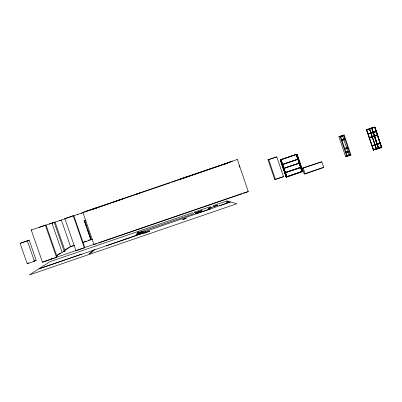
<?xml version="1.0" encoding="UTF-8"?>
<svg xmlns="http://www.w3.org/2000/svg" width="402" height="402" viewBox="0 0 402 402"><rect width="100%" height="100%" fill="white"/><g stroke="black" fill="none" stroke-linecap="round" stroke-linejoin="round"><path stroke-width="0.6" d="M144.765 231.688L145.831 231.426M144.77 231.678L136.082 234.657L142.544 232.361L143.207 231.215L136.816 233.582L138.318 231.371L50.004 261.672L38.868 268.837L81.521 254.215L38.567 269.028L29.371 274.948L87.998 254.828L93.334 250.25L81.355 254.345M106.374 245.778L145.413 232.23M95.143 249.632L92.947 250.386M94.003 244.552L248.295 191.613L237.351 159.463L82.872 212.351L94.003 244.552L94.4 244.235M84.365 247.853L84.812 247.526L73.727 215.487L73.224 215.653L84.365 247.853L75.968 250.737L64.817 218.532L73.727 215.487M75.968 250.737L76.46 250.391M91.239 239.497L90.812 239.798L84.229 220.748L84.691 220.552L91.239 239.497L92.405 239.1M56.536 257.401L57.129 257.024L46.009 224.979L31.266 230.014L42.461 262.235L56.536 257.401L45.361 225.19M62.104 252.305L65.109 251.049L55.059 222.055L51.943 223.12L62.104 252.305L56.315 255.948M51.617 258.617L50.582 259.27L96.58 243.486M56.29 255.692L60.441 253.089M64.526 250.531L70.601 246.727L74.641 245.341M58.712 254.074L59.777 253.406M65.345 249.677L68.923 247.451M42.461 262.235L50.195 259.401M34.446 261.235L36.165 260.26L29.17 240.145L20.1 243.346L27.19 263.722L34.446 261.235L27.361 240.858L29.17 240.145M27.19 263.722L28.999 262.717M183.674 178.011L184.538 177.609M184.935 177.583L186.352 176.935M223.417 164.408L223.025 164.554L225.829 163.594M221.979 165.026L231.11 161.609M223.125 164.634L232.487 161.142M226.999 163.333L227.306 163.222L223.17 164.634M237.004 159.594L237.351 159.463M49.144 224.07L50.712 223.532L50.039 223.773M51.979 223.1L54.205 222.336L64.33 251.546M92.867 209.1L93.525 208.874M94.787 208.442L97.917 207.372M141.353 192.498L136.313 194.226L141.569 192.437M225.733 163.614L179.83 179.342L184.825 177.629M226.989 163.182L227.492 163.011M124.047 198.508L91.42 209.678L95.575 208.316M59.315 220.728L100.133 206.728M101.183 206.367L110.143 203.337M112.846 202.372L139.489 193.282M140.986 192.779L170.051 182.83M171.553 182.307L221.432 165.232M84.229 220.748L85.983 220.15M20.1 243.346L27.361 240.858M268.033 159.82L276.802 156.88L283.51 176.659L275.42 179.433L274.702 179.468L268.033 159.82L276.802 156.88M338.886 136.69L344.167 134.951L350.936 155.031L346.81 156.448L345.609 156.634L338.886 136.69L344.167 134.951M340.569 136.715L343.79 135.685L344.831 138.775L341.755 139.826L340.715 136.74L343.79 135.685M369.639 128.861L366.664 129.69L373.654 150.102L373.388 150.182L366.518 129.735L371.87 127.906L378.744 148.358L371.724 127.957L374.855 127.339L366.745 129.921L371.8 128.188M369.488 128.911L376.619 149.624L369.488 128.911L374.925 127.052L381.9 147.815L381.629 147.901L374.659 127.143M280.576 159.86L286.385 176.996L286.083 177.071L280.244 159.845L296.349 154.328L297.038 154.162L302.902 171.478L296.862 154.343M280.279 159.951L297.038 154.162M286.174 177.066L280.365 159.931L297.073 154.267L296.173 154.504L301.972 171.624L302.902 171.478M341.605 139.78L344.831 138.775M341.821 140.429L345.047 139.424L347.78 147.529L344.705 148.584L341.976 140.479L345.047 139.424M368.287 134.132L376.423 131.615L371.287 133.374L368.212 133.901L376.342 131.379L371.207 133.137M281.857 164.604L282.154 164.518M282.651 164.333L298.56 158.971L282.38 164.513M281.892 164.709L286.294 177.001M298.384 159.147L297.787 159.262M282.5 164.604L298.485 159.127M369.267 137.78L377.337 135.082L374.247 135.816L369.192 137.549L372.282 137.077L377.413 135.318L374.322 136.047M283.179 168.508L299.887 162.885L283.219 168.614M283.48 168.423L283.706 168.433M344.534 148.479L347.78 147.529M345.212 148.81L347.951 148.042L348.991 151.127L345.921 152.182L344.881 149.097L347.951 148.042M284.626 172.765L301.334 167.167L284.711 172.754M284.661 172.87L301.369 167.272L284.958 172.79M88.234 240.301L89.837 239.753M345.74 152.051L348.991 151.127M69.697 246.888L73.752 245.496M83.018 242.316L86.495 241.125M82.727 242.572L91.983 239.396M346.413 152.368L349.157 151.624L350.197 154.705L347.127 155.76L346.087 152.675L349.157 151.624M302.269 168.282L321.811 161.795L323.736 167.503L305.168 173.875L304.183 173.95L302.269 168.282L321.811 161.795M33.411 261.205L36.165 260.26M63.556 251.582L65.109 251.049M371.986 145.866L374.795 144.901M274.702 179.468L283.51 176.659M374.96 145.052L380.091 143.288L376.96 143.901L371.905 145.635L375.041 145.283L380.171 143.524L377.041 144.132M346.936 155.604L350.197 154.705M301.962 171.604L286.078 177.051L286.927 176.96L281.003 159.765L286.837 176.965M345.609 156.634L349.117 155.433M286.927 176.96L280.842 159.71L280.244 159.845M98.51 242.828L242.004 193.598M243.376 193.126L248.295 191.613M375.006 149.258L373.317 149.835L376.393 149.313L381.523 147.554L378.372 148.102L371.609 127.997L378.247 147.866M376.126 148.871L377.81 148.293M304.183 173.95L322.042 167.825M378.443 148.449L371.805 127.926M376.769 149.574L369.559 128.891M137.61 232.411L138.449 232.125L139.137 231.09L192.628 212.733L193.508 213.854L137.177 233.049M31.266 230.014L31.989 229.778M39.064 227.356L61.35 220.035L70.601 246.727M77.31 214.578L78.058 214.331M81.078 213.286L81.797 213.055M64.817 218.532L65.365 218.351M82.872 212.351L83.325 212.201M86.053 211.271L97.993 207.417M366.518 129.735L373.458 150.172M281.943 164.589L282.717 164.534M373.388 150.182L373.654 150.102M299.42 163.076L299.922 162.996L283.304 168.599M349.705 155.232L350.936 155.031M322.615 167.624L323.736 167.503M219.472 205.764L230.462 201.874L228.879 201.412L226.291 202.186L228.703 201.357L227.13 200.899L213.171 205.688L214.356 206.281L217.879 205.186L208.08 208.548L211.221 207.357L210.12 206.734L194.277 212.171L194.94 212.944L202.03 210.623L195.01 213.03L195.679 213.809L210.748 208.759M84.631 221.246L86.45 226.512M87.46 229.441L90.495 238.215M280.792 159.835L286.626 177.036L302.796 171.488L296.977 154.293M280.49 159.88L282.068 164.534M268.702 159.654L275.42 179.433M239.019 165.518L239.622 167.292M303.239 168.167L305.168 173.875M296.766 154.363L302.585 171.564M296.485 154.408L302.284 171.538M296.349 154.328L302.178 171.548M296.274 154.479L302.073 171.614M374.855 127.072L381.629 147.901L374.739 127.112M374.775 127.102L381.749 147.861M342.604 136.017L343.64 139.082M343.856 139.73L346.569 147.78M346.74 148.288L347.77 151.353M347.936 151.845L348.971 154.911M340.042 136.363L346.81 156.448M149.665 230.984L149.499 231.361L143.906 233.281L144.162 232.808L94.495 249.853L89.239 254.401L236.828 203.739L230.647 201.93L145.901 231.286L145.278 232.492L149.665 230.984M301.927 171.498L286.043 176.95L302.646 171.428L301.927 171.498M378.297 147.871L373.242 149.604L376.317 149.082L381.443 147.318L378.297 147.871M186.086 218.291L182.684 219.653L186.086 218.291"/></g></svg>
